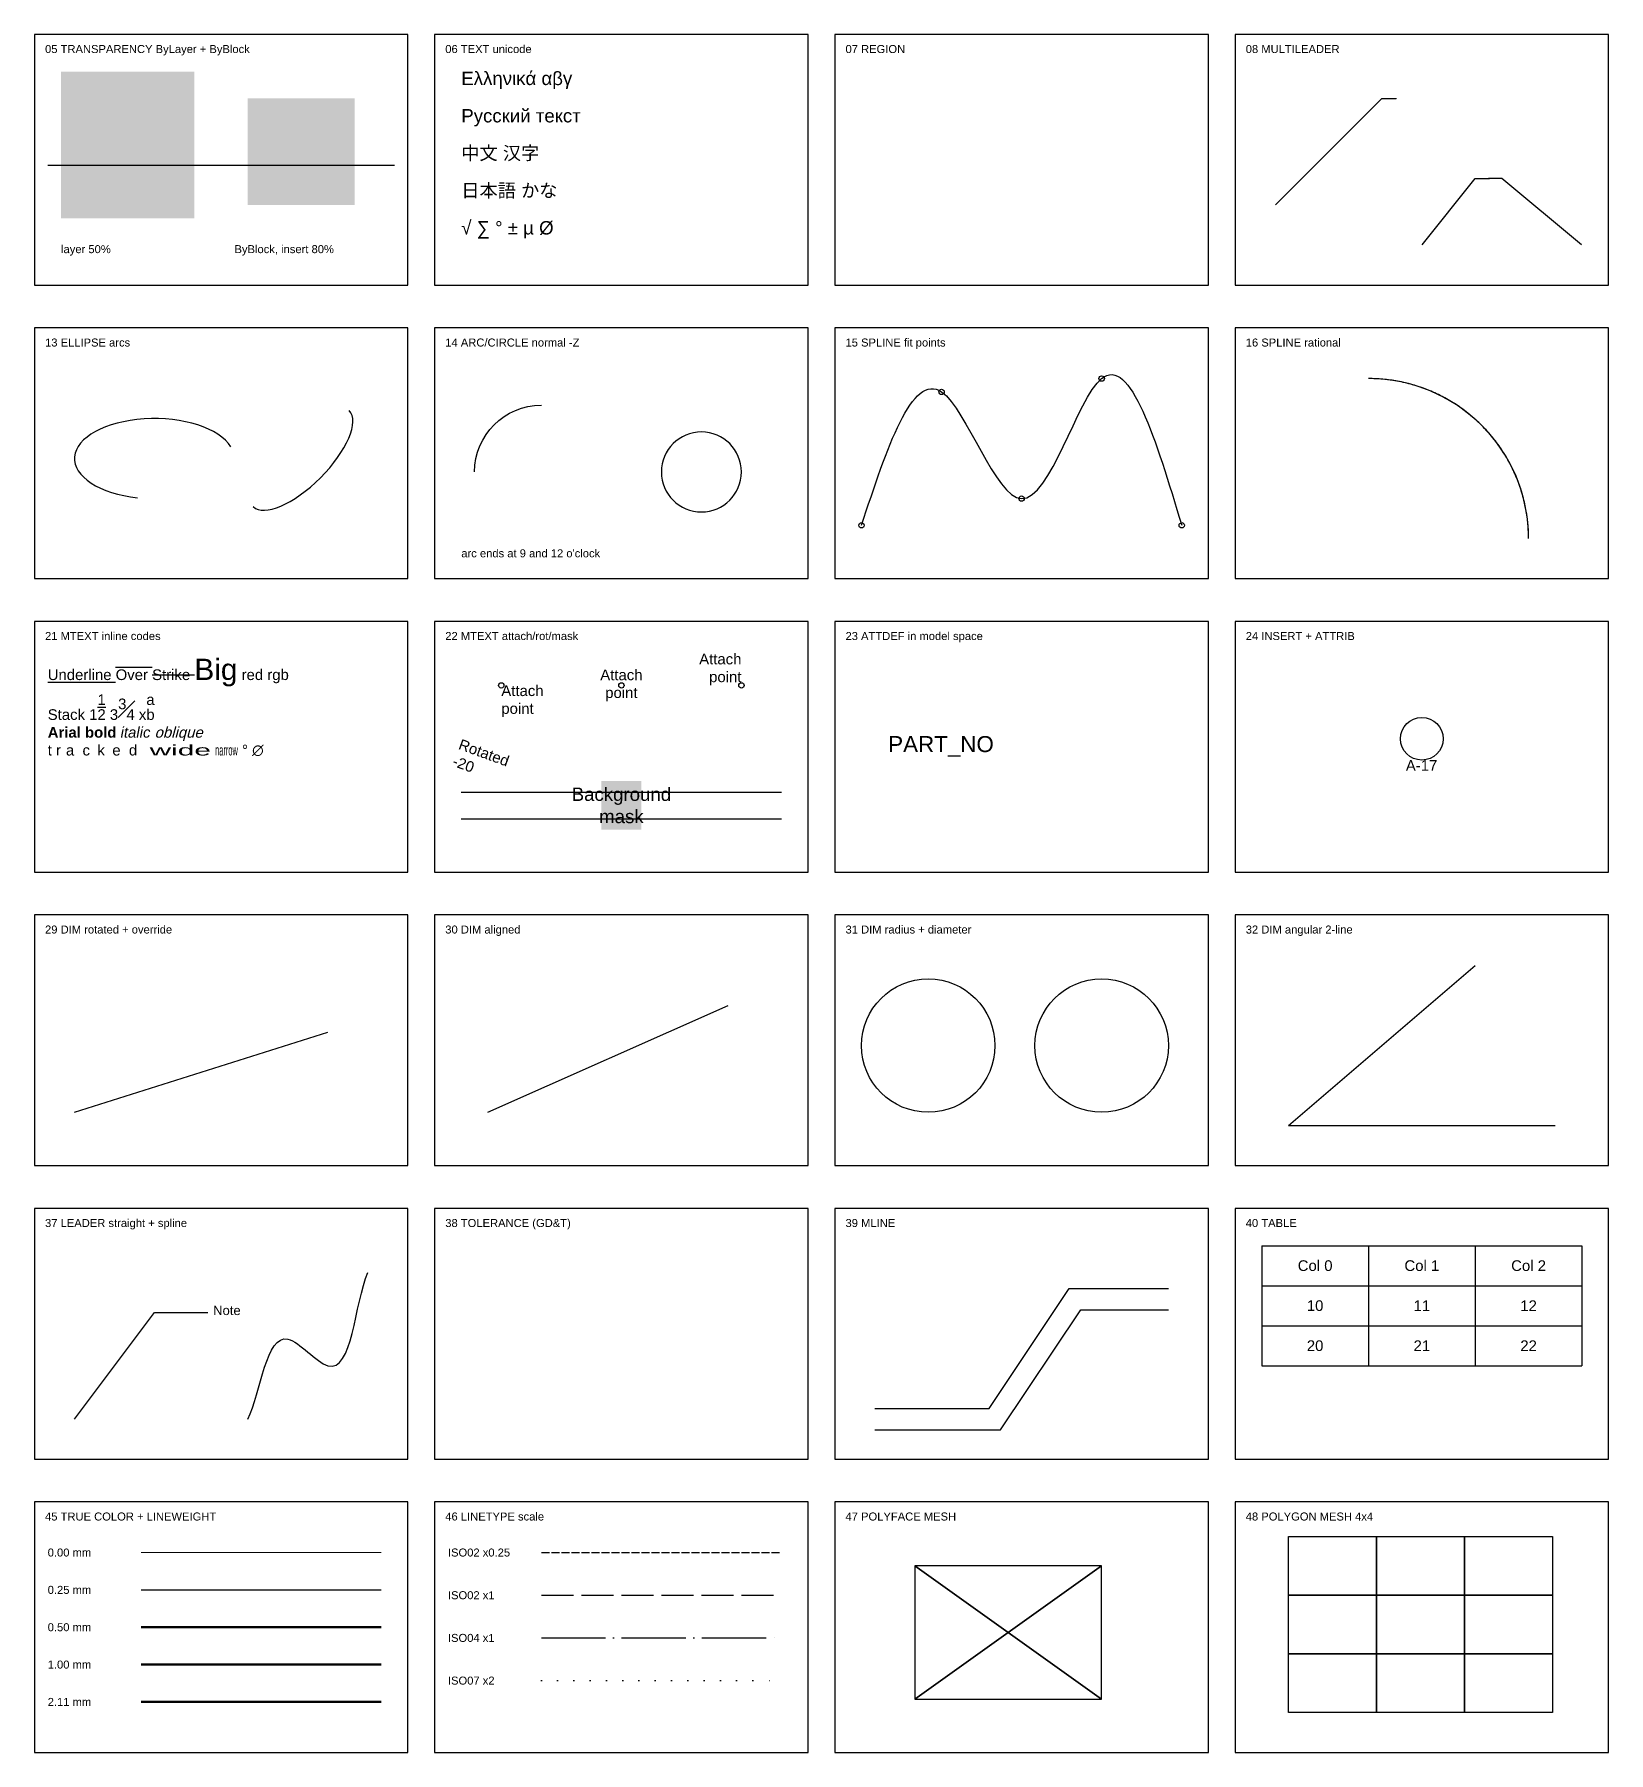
# Model space of a CAD drawing. Header units: millimetres. Extents: x 0 to 1190, y -850 to 28.
# Drawn here: x 600 to 1190, y -660 to -16 of the extents above; entities that cross this region are included whole.
import ezdxf
from ezdxf import colors
from ezdxf.entities.mleader import LeaderData, LeaderLine
from ezdxf.math import Vec2, Vec3

# ---------------------------------------------------------------- set-up
doc = ezdxf.new("R2010")
doc.units = ezdxf.units.MM
for name, pattern in [('ACAD_ISO02W100', [15, 12, -3]), ('ACAD_ISO04W100', [30, 24, -3, 0, -3]), ('ACAD_ISO07W100', [3, 0, -3])]:
    doc.linetypes.add(name, pattern=pattern)
for name, color, linetype in [('X_ARC_CIRCLE_normal_-Z', 2, 'Continuous'), ('X_ATTDEF_in_model_space', 5, 'Continuous'), ('X_DIM_aligned', 6, 'Continuous'), ('X_DIM_angular_2-line', 2, 'Continuous'), ('X_DIM_radius___diameter', 1, 'Continuous'), ('X_DIM_rotated___override', 5, 'Continuous'), ('X_ELLIPSE_arcs', 1, 'Continuous'), ('X_FRAMES', 8, 'Continuous'), ('X_INSERT___ATTRIB', 6, 'Continuous'), ('X_LABELS', 7, 'Continuous'), ('X_LEADER_straight___spline', 1, 'Continuous'), ('X_LINETYPE_scale', 4, 'Continuous'), ('X_MLINE', 3, 'Continuous'), ('X_MTEXT_attach_rot_mask', 4, 'Continuous'), ('X_MTEXT_inline_codes', 3, 'Continuous'), ('X_MULTILEADER', 2, 'Continuous'), ('X_POLYFACE_MESH', 5, 'Continuous'), ('X_POLYGON_MESH_4x4', 6, 'Continuous'), ('X_RAY', 1, 'Continuous'), ('X_SPLINE_fit_points', 3, 'Continuous'), ('X_SPLINE_rational', 4, 'Continuous'), ('X_TEXT_unicode', 6, 'Continuous'), ('X_TRANSPARENCY_ByLayer___ByBlock', 5, 'Continuous'), ('X_TRUE_COLOR___LINEWEIGHT', 3, 'Continuous'), ('X_XLINE', 3, 'Continuous')]:
    doc.layers.add(name, color=color, linetype=linetype)
doc.layers.add('X_HALF_TRANSPARENT', color=3, linetype='Continuous', transparency=0.5)
doc.styles.get("Standard").update_dxf_attribs({"font": 'arial.ttf'})
doc.dimstyles.get("Standard").update_dxf_attribs({"dimtxt": 0.18, "dimasz": 0.18, "dimexe": 1.25, "dimexo": 0.625, "dimtad": 1, "dimdsep": 46, "dimtxsty": 'Standard', "dimsah": 1, "dimcen": 0.09, "dimadec": 0, "dimazin": 0, "dimtfac": 1, "dimtofl": 0, "dimtmove": 0, "dimatfit": 3, "dimfxl": 1, "dimarcsym": 0})

# ---------------------------------------------------------------- blocks, each defined once
blk = doc.blocks.new('X_TRANSPARENT_BLOCK')
at = {"transparency": 16777216}
blk.add_hatch(color=5, dxfattribs=at).paths.add_polyline_path([(-20, -20), (20, -20), (20, 20), (-20, 20)], flags=0)
blk = doc.blocks.new('X_TAG')
blk.add_circle((0, 0), 8)
blk.add_attdef('TAG', (-6, -12), '', height=4)
blk = doc.blocks.new('*T1')
for p, q in [((0, 0), (120, 0)), ((0, 0), (0, -45)), ((40, 0), (40, -45)), ((80, 0), (80, -45)), ((120, 0), (120, -45)), ((0, -15), (120, -15)), ((0, -30), (120, -30)), ((0, -45), (120, -45))]:
    blk.add_line(p, q)
at = {"char_height": 4, "attachment_point": 5}
for s, insert in [('Col 0', (20, -7.5)), ('Col 1', (60, -7.5)), ('Col 2', (100, -7.5)), ('10', (20, -22.5)), ('11', (60, -22.5)), ('12', (100, -22.5)), ('20', (20, -37.5)), ('21', (60, -37.5)), ('22', (100, -37.5))]:
    blk.add_mtext(s, dxfattribs=dict(at, insert=insert))

msp = doc.modelspace()

# ---------------------------------------------------------------- hatches: boundary and pattern name
at = {"layer": 'X_HALF_TRANSPARENT'}
msp.add_hatch(color=256, dxfattribs=at).paths.add_polyline_path([(610, -85), (660, -85), (660, -30), (610, -30)], flags=0)

# ---------------------------------------------------------------- linework, layer by layer
at = {"layer": 'X_ARC_CIRCLE_normal_-Z', "extrusion": (0, 0, -1)}
msp.add_circle((-850, -180), 15, dxfattribs=at)
msp.add_arc((-790, -180), 25, 0, 90, dxfattribs=at)
at = {"layer": 'X_DIM_aligned'}
msp.add_line((770, -420), (860, -380), dxfattribs=at)
at = {"layer": 'X_DIM_angular_2-line'}
for q in [(1140, -365), (1170, -425)]:
    msp.add_line((1070, -425), q, dxfattribs=at)
at = {"layer": 'X_DIM_radius___diameter'}
for centre in [(935, -395), (1000, -395)]:
    msp.add_circle(centre, 25, dxfattribs=at)
at = {"layer": 'X_DIM_rotated___override'}
msp.add_line((615, -420), (710, -390), dxfattribs=at)
at = {"layer": 'X_ELLIPSE_arcs'}
for centre, major_axis, ratio, start_param, end_param in [((645, -175), (30, 0), 0.5, 0.3, 4.5), ((700, -175), (18, 18), 0.4, 3.141593, 6.283185)]:
    msp.add_ellipse(centre, major_axis=major_axis, ratio=ratio, start_param=start_param, end_param=end_param, dxfattribs=at)
at = {"layer": 'X_FRAMES'}
for points in [[(600, -110), (740, -110), (740, -16), (600, -16)], [(750, -110), (890, -110), (890, -16), (750, -16)], [(900, -110), (1040, -110), (1040, -16), (900, -16)], [(1050, -110), (1190, -110), (1190, -16), (1050, -16)], [(600, -220), (740, -220), (740, -126), (600, -126)], [(750, -220), (890, -220), (890, -126), (750, -126)], [(900, -220), (1040, -220), (1040, -126), (900, -126)], [(1050, -220), (1190, -220), (1190, -126), (1050, -126)], [(600, -330), (740, -330), (740, -236), (600, -236)], [(750, -330), (890, -330), (890, -236), (750, -236)], [(900, -330), (1040, -330), (1040, -236), (900, -236)], [(1050, -330), (1190, -330), (1190, -236), (1050, -236)], [(600, -440), (740, -440), (740, -346), (600, -346)], [(750, -440), (890, -440), (890, -346), (750, -346)], [(900, -440), (1040, -440), (1040, -346), (900, -346)], [(1050, -440), (1190, -440), (1190, -346), (1050, -346)], [(600, -550), (740, -550), (740, -456), (600, -456)], [(750, -550), (890, -550), (890, -456), (750, -456)], [(900, -550), (1040, -550), (1040, -456), (900, -456)], [(1050, -550), (1190, -550), (1190, -456), (1050, -456)], [(600, -660), (740, -660), (740, -566), (600, -566)], [(750, -660), (890, -660), (890, -566), (750, -566)], [(900, -660), (1040, -660), (1040, -566), (900, -566)], [(1050, -660), (1190, -660), (1190, -566), (1050, -566)]]:
    msp.add_lwpolyline(points, close=True, dxfattribs=at)
at = {"layer": 'X_LINETYPE_scale', "linetype": 'ACAD_ISO02W100', "ltscale": 0.25}
msp.add_line((790, -585), (880, -585), dxfattribs=at)
at = {"layer": 'X_LINETYPE_scale', "linetype": 'ACAD_ISO02W100'}
msp.add_line((790, -601), (880, -601), dxfattribs=at)
at = {"layer": 'X_LINETYPE_scale', "linetype": 'ACAD_ISO04W100'}
msp.add_line((790, -617), (880, -617), dxfattribs=at)
at = {"layer": 'X_LINETYPE_scale', "linetype": 'ACAD_ISO07W100', "ltscale": 2}
msp.add_line((790, -633), (880, -633), dxfattribs=at)
at = {"layer": 'X_MLINE'}
for p, q in [((957.86, -531), (987.86, -486)), ((987.86, -486), (1025, -486)), ((962.14, -539), (992.14, -494)), ((992.14, -494), (1025, -494)), ((915, -531), (957.86, -531)), ((915, -539), (962.14, -539))]:
    msp.add_line(p, q, dxfattribs=at)
at = {"layer": 'X_MTEXT_attach_rot_mask', "color": 3}
for p, q in [((760, -300), (880, -300)), ((760, -310), (880, -310))]:
    msp.add_line(p, q, dxfattribs=at)
at = {"layer": 'X_MTEXT_attach_rot_mask', "color": 1}
for centre in [(775, -260), (820, -260), (865, -260)]:
    msp.add_circle(centre, 1, dxfattribs=at)
at = {"layer": 'X_RAY'}
msp.add_ray((200, -810), (1, 0), dxfattribs=at)
at = {"layer": 'X_SPLINE_fit_points'}
for centre in [(1000, -145), (940, -150), (970, -190), (910, -200), (1030, -200)]:
    msp.add_circle(centre, 1, dxfattribs=at)
msp.add_spline([(910, -200), (940, -150), (970, -190), (1000, -145), (1030, -200)], degree=3, dxfattribs=at)
at = {"layer": 'X_SPLINE_rational', "color": 8}
msp.add_arc((1100, -205), 60, 0, 90, dxfattribs=at)
at = {"layer": 'X_SPLINE_rational'}
msp.add_rational_spline([(1160, -205), (1160, -145), (1100, -145)], [1, 0.707106781187, 1], degree=2, dxfattribs=at)
at = {"layer": 'X_TRANSPARENCY_ByLayer___ByBlock', "color": 1}
msp.add_line((605, -65), (735, -65), dxfattribs=at)
at = {"layer": 'X_TRUE_COLOR___LINEWEIGHT', "color": 1, "lineweight": 0, "true_color": 0xff0000}
msp.add_line((640, -585), (730, -585), dxfattribs=at)
at = {"layer": 'X_TRUE_COLOR___LINEWEIGHT', "color": 30, "lineweight": 25, "true_color": 0xff8000}
msp.add_line((640, -599), (730, -599), dxfattribs=at)
at = {"layer": 'X_TRUE_COLOR___LINEWEIGHT', "color": 94, "lineweight": 50, "true_color": 0x00a000}
msp.add_line((640, -613), (730, -613), dxfattribs=at)
at = {"layer": 'X_TRUE_COLOR___LINEWEIGHT', "color": 150, "lineweight": 100, "true_color": 0x0080ff}
msp.add_line((640, -627), (730, -627), dxfattribs=at)
at = {"layer": 'X_TRUE_COLOR___LINEWEIGHT', "color": 202, "lineweight": 211, "true_color": 0xa000c8}
msp.add_line((640, -641), (730, -641), dxfattribs=at)
at = {"layer": 'X_XLINE'}
msp.add_xline((200, -850), (1, 0), dxfattribs=at)

# ---------------------------------------------------------------- block references
msp.add_blockref('*T1', (1060, -470))
at = {"layer": 'X_INSERT___ATTRIB'}
ref = msp.add_blockref('X_TAG', (1120, -280), dxfattribs=at)
ref.add_attrib('TAG', 'A-17', (1114, -292), dxfattribs={"height": 4})
at = {"layer": 'X_TRANSPARENCY_ByLayer___ByBlock', "transparency": 33554483}
msp.add_blockref('X_TRANSPARENT_BLOCK', (700, -60), dxfattribs=at)

# ---------------------------------------------------------------- texts
at = {"layer": 'X_ARC_CIRCLE_normal_-Z'}
msp.add_text("arc ends at 9 and 12 o'clock", height=3, dxfattribs=at).set_placement((760, -212))
at = {"layer": 'X_ATTDEF_in_model_space'}
msp.add_attdef('PART_NO', (920, -285), 'P-0001', height=6, dxfattribs=at)
at = {"layer": 'X_LABELS'}
for s, p in [('05 TRANSPARENCY ByLayer + ByBlock', (604, -23)), ('06 TEXT unicode', (754, -23)), ('07 REGION', (904, -23)), ('08 MULTILEADER', (1054, -23)), ('13 ELLIPSE arcs', (604, -133)), ('14 ARC/CIRCLE normal -Z', (754, -133)), ('15 SPLINE fit points', (904, -133)), ('16 SPLINE rational', (1054, -133)), ('21 MTEXT inline codes', (604, -243)), ('22 MTEXT attach/rot/mask', (754, -243)), ('23 ATTDEF in model space', (904, -243)), ('24 INSERT + ATTRIB', (1054, -243)), ('29 DIM rotated + override', (604, -353)), ('30 DIM aligned', (754, -353)), ('31 DIM radius + diameter', (904, -353)), ('32 DIM angular 2-line', (1054, -353)), ('37 LEADER straight + spline', (604, -463)), ('38 TOLERANCE (GD&T)', (754, -463)), ('39 MLINE', (904, -463)), ('40 TABLE', (1054, -463)), ('45 TRUE COLOR + LINEWEIGHT', (604, -573)), ('46 LINETYPE scale', (754, -573)), ('47 POLYFACE MESH', (904, -573)), ('48 POLYGON MESH 4x4', (1054, -573))]:
    msp.add_text(s, height=3, dxfattribs=at).set_placement(p)
at = {"layer": 'X_LEADER_straight___spline'}
msp.add_text('Note', height=3.5, dxfattribs=at).set_placement((667, -496))
at = {"layer": 'X_LINETYPE_scale'}
for s, p in [('ISO02 x0.25', (755, -586.5)), ('ISO02 x1', (755, -602.5)), ('ISO04 x1', (755, -618.5)), ('ISO07 x2', (755, -634.5))]:
    msp.add_text(s, height=3, dxfattribs=at).set_placement(p)
at = {"layer": 'X_MTEXT_attach_rot_mask', "char_height": 4, "width": 10}
for insert, attachment_point in [((865, -260), 9), ((820, -260), 5), ((775, -260), 1)]:
    msp.add_mtext('Attach\\Ppoint', dxfattribs=dict(at, insert=insert, attachment_point=attachment_point))
at = {"layer": 'X_MTEXT_attach_rot_mask', "insert": (760, -280), "char_height": 4, "width": 10, "attachment_point": 1, "rotation": 340}
msp.add_mtext('Rotated -20', dxfattribs=at)
at = {"layer": 'X_MTEXT_attach_rot_mask', "insert": (820, -305), "char_height": 5, "width": 10, "attachment_point": 5, "bg_fill": 1, "box_fill_scale": 1.5, "bg_fill_color": 2}
msp.add_mtext('Background mask', dxfattribs=at)
at = {"layer": 'X_MTEXT_inline_codes', "insert": (605, -250), "char_height": 4, "width": 130, "attachment_point": 1}
msp.add_mtext('\\LUnderline\\l \\OOver\\o \\KStrike\\k {\\H2x;Big} {\\C1;red} {\\c16744448;rgb}\\PStack 1\\S1/2; 3\\S3#4; x\\Sa^ b;\\P{\\fArial|b1|i0;Arial bold} {\\fArial|b0|i1;italic} {\\Q15;oblique}\\P{\\T2;tracked} {\\W2;wide} {\\W0.5;narrow} ° ∅', dxfattribs=at)
at = {"layer": 'X_TEXT_unicode'}
for s, p in [('Ελληνικά αβγ', (760, -35)), ('Русский текст', (760, -49)), ('中文 汉字', (760, -63)), ('日本語 かな', (760, -77)), ('√ ∑ ° ± µ Ø', (760, -91))]:
    msp.add_text(s, height=5, dxfattribs=at).set_placement(p)
at = {"layer": 'X_TRANSPARENCY_ByLayer___ByBlock'}
for s, p in [('layer 50%', (610, -98)), ('ByBlock, insert 80%', (675, -98))]:
    msp.add_text(s, height=3, dxfattribs=at).set_placement(p)
at = {"layer": 'X_TRUE_COLOR___LINEWEIGHT'}
for s, p in [('0.00 mm', (605, -586.5)), ('0.25 mm', (605, -600.5)), ('0.50 mm', (605, -614.5)), ('1.00 mm', (605, -628.5)), ('2.11 mm', (605, -642.5))]:
    msp.add_text(s, height=3, dxfattribs=at).set_placement(p)

# ---------------------------------------------------------------- meshes
at = {"layer": 'X_POLYFACE_MESH'}
mesh = msp.add_polyface(dxfattribs=at)
corners = [(930, -640), (1000, -640), (1000, -590), (930, -590), (965, -615, 40)]
mesh.append_faces([[corners[k] for k in face] for face in [(0, 1, 4), (1, 2, 4), (2, 3, 4), (3, 0, 4)]])
at = {"layer": 'X_POLYGON_MESH_4x4'}
mesh = msp.add_polymesh((4, 4), dxfattribs=at)
for k, corner in enumerate([(1070, -645), (1070, -623, 8.41), (1070, -601, 9.09), (1070, -579, 1.41), (1103, -645, 8.41), (1103, -623, 9.09), (1103, -601, 1.41), (1103, -579, -7.57), (1136, -645, 9.09), (1136, -623, 1.41), (1136, -601, -7.57), (1136, -579, -9.59), (1169, -645, 1.41), (1169, -623, -7.57), (1169, -601, -9.59), (1169, -579, -2.79)]):
    mesh.set_mesh_vertex(divmod(k, 4), corner)

# ---------------------------------------------------------------- leaders
at = {"layer": 'X_LEADER_straight___spline', "path_type": 1}
msp.add_leader([(680, -535), (695, -505), (710, -515), (725, -480)], dimstyle='Standard', dxfattribs=at)
at = {"layer": 'X_LEADER_straight___spline'}
msp.add_leader([(615, -535), (645, -495), (665, -495)], dimstyle='Standard', dxfattribs=at)
at = {"layer": 'X_MULTILEADER'}
ml = msp.add_multileader_mtext('Standard', dxfattribs=at)
ml.set_content('Leader note')
ml.set_leader_properties(linetype='ByLayer', lineweight=-1)
ml.build(insert=Vec2(0, 0))
ml.multileader.update_dxf_attribs({"text_left_attachment_type": 2, "text_right_attachment_type": 2, "dogleg_length": 0.36, "arrow_head_size": 0.18})
ctx = ml.context
ctx.base_point, ctx.char_height, ctx.arrow_head_size, ctx.landing_gap_size = Vec3(1110, -40), 0.18, 0.18, 0.09
ctx.left_attachment, ctx.right_attachment = 2, 2
notes = []
notes.append((ctx, [(0, (1, 1, 0), (1110, -40), (1, 0), 0.36, [(0, [(1065, -80), (1105, -40)], 0, [])])]))
ctx.mtext.insert, ctx.mtext.alignment = Vec3(1110, -40), 2
ml = msp.add_multileader_mtext('Standard', dxfattribs=at)
ml.set_content('Two lines')
ml.set_leader_properties(linetype='ByLayer', lineweight=-1)
ml.build(insert=Vec2(0, 0))
ml.multileader.update_dxf_attribs({"text_left_attachment_type": 2, "text_right_attachment_type": 2, "dogleg_length": 0.36, "arrow_head_size": 0.18})
ctx = ml.context
ctx.base_point, ctx.char_height, ctx.arrow_head_size, ctx.landing_gap_size = Vec3(1145, -70), 0.18, 0.18, 0.09
ctx.left_attachment, ctx.right_attachment = 2, 2
notes.append((ctx, [(0, (1, 1, 0), (1145, -70), (1, 0), 0.36, [(0, [(1120, -95), (1140, -70)], 0, []), (1, [(1180, -95), (1150, -70)], 0, [])])]))
ctx.mtext.insert, ctx.mtext.alignment = Vec3(1145, -70), 2
for ctx, leaders in notes:
    for number, flags, end, landing, length, lines in leaders:
        leader = LeaderData()
        leader.index, (leader.has_last_leader_line, leader.has_dogleg_vector, leader.attachment_direction) = number, flags
        leader.last_leader_point, leader.dogleg_vector, leader.dogleg_length = Vec3(end), Vec3(landing), length
        for number, points, colour, breaks in lines:
            line = LeaderLine()
            line.index, line.vertices, line.color, line.breaks = number, Vec3.list(points), colors.encode_raw_color(colour), breaks
            leader.lines.append(line)
        ctx.leaders.append(leader)

doc.saveas('drawing.dxf')
